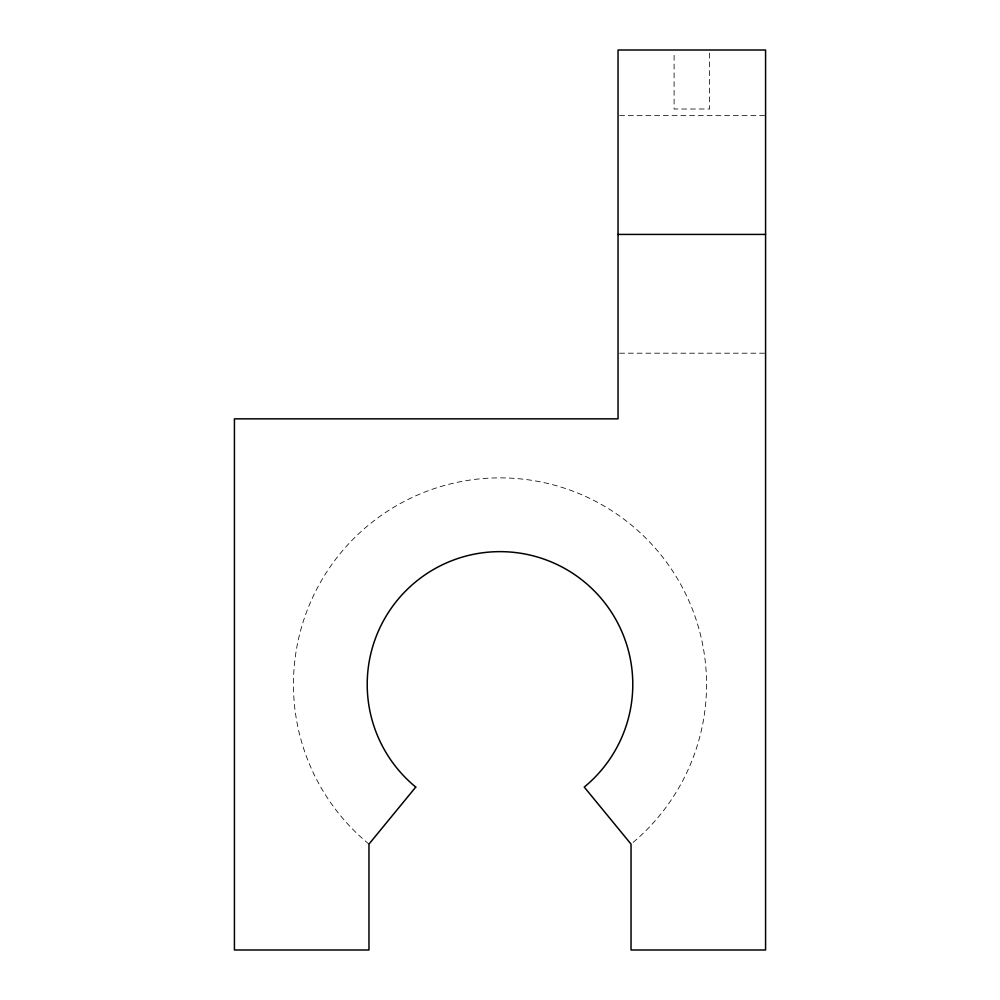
<?xml version="1.0" encoding="UTF-8"?>
<svg xmlns="http://www.w3.org/2000/svg" width="1000" height="1000" viewBox="0 0 1000 1000"><rect width="100%" height="100%" fill="white"/><g stroke="black" fill="none" stroke-linecap="round" stroke-linejoin="round"><path stroke-width="0.75" stroke-dasharray="5 3.75" d="M619.587 115.65L765.575 115.65M619.587 353.2L765.575 353.2M709.513 53.1L709.513 109.012L674.1 109.012L674.1 53.1M368.963 844.1A206.562 206.562 0 0 1 348.888 543.6A206.562 206.562 0 0 1 650.05 542.475A206.562 206.562 0 0 1 632.238 843.1"/><path stroke-width="1.5" d="M618.038 234.425L765.575 234.425M415.763 787.075L368.963 844.1L368.963 950L234.425 950L234.425 418.85L618.038 418.85L618.038 50L765.575 50L765.575 950L631.038 950L631.038 844.1L584.237 787.075A132.787 132.787 0 0 0 596.912 593.65A132.787 132.787 0 0 0 403.088 593.65A132.787 132.787 0 0 0 415.763 787.075"/></g></svg>
